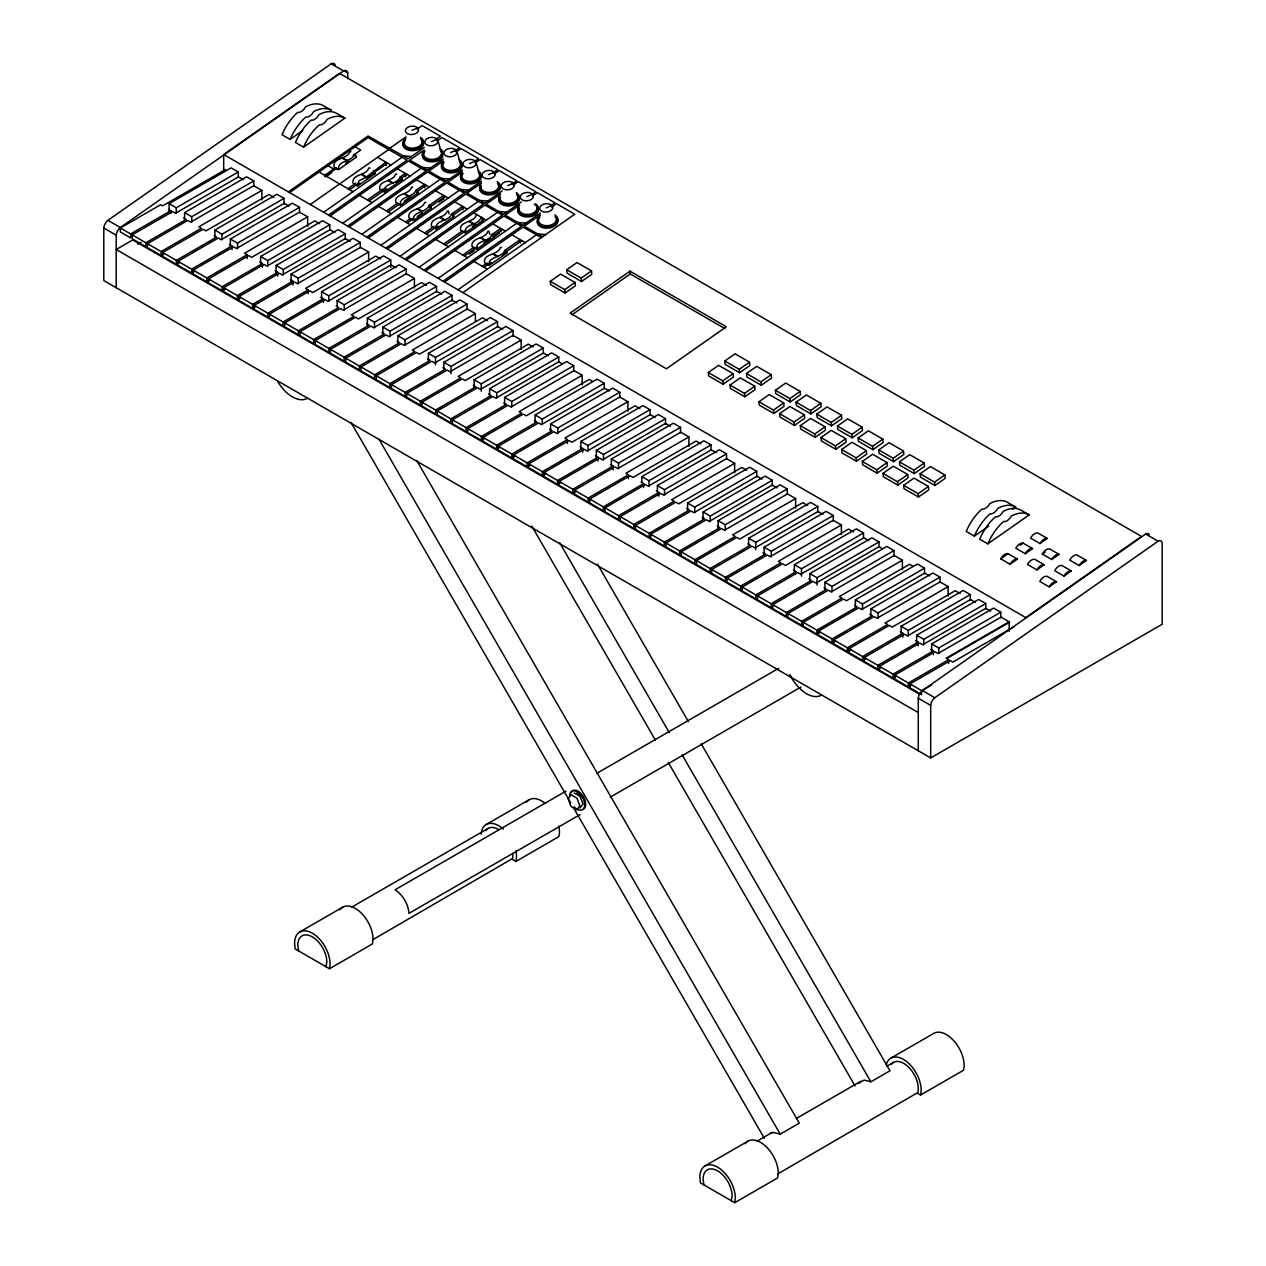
<?xml version="1.0" encoding="UTF-8"?>
<svg xmlns="http://www.w3.org/2000/svg" width="1266" height="1266" viewBox="0 0 1266 1266"><rect width="100%" height="100%" fill="white"/><g stroke="black" fill="none" stroke-linecap="round" stroke-linejoin="round"><path stroke-width="1.5" d="M338.639 169.597C336.867 160.212 351.853 162.364 354.211 154.563A1.614 0.934 -60 0 1 355.588 154.658L356.332 157.19L338.639 169.597L334.002 166.922C332.198 157.49 347.39 159.643 349.717 151.762A1.614 0.934 -60 0 1 350.904 151.857M369.957 168.172A1.614 0.934 -60 0 0 368.754 168.093C366.428 175.974 351.252 173.822 353.056 183.254L357.692 185.928L358.674 181.07L366.46 176.923L385.877 162.127L386.209 165.545M384.453 192.036C382.664 182.668 397.651 184.804 400.009 177.003A1.614 0.934 -60 0 1 401.385 177.098L402.129 179.645L384.453 192.036L379.816 189.362C378.012 179.93 393.188 182.098 395.514 174.202A1.614 0.934 -60 0 1 396.701 174.297M400.404 205.25C398.616 195.866 413.602 198.018 415.96 190.216A1.614 0.934 -60 0 1 417.337 190.311L418.081 192.843L400.404 205.25L395.767 202.576C393.963 193.144 409.14 195.296 411.466 187.415A1.614 0.934 -60 0 1 412.653 187.51M413.571 220.411C411.782 211.026 426.784 213.163 429.127 205.377A1.614 0.934 -60 0 1 430.519 205.472L431.263 208.004L413.571 220.411L408.934 217.736C407.13 208.304 422.306 210.457 424.632 202.576A1.614 0.934 -60 0 1 425.835 202.671M436.121 228.988C434.333 219.604 449.335 221.756 451.677 213.954A1.614 0.934 -60 0 1 453.07 214.049L453.814 216.581L436.121 228.988L431.484 226.313C429.68 216.882 444.872 219.034 447.199 211.153A1.614 0.934 -60 0 1 448.386 211.248L449.177 213.907M465.287 232.944C463.498 223.56 478.501 225.696 480.843 217.894A1.614 0.934 -60 0 1 482.235 218.005L482.979 220.537L465.287 232.944L460.65 230.254C458.846 220.838 474.022 222.99 476.348 215.109A1.614 0.934 -60 0 1 477.551 215.188M476.712 249.307C474.94 239.939 489.926 242.075 492.268 234.273A1.614 0.934 -60 0 1 493.661 234.368L494.405 236.916L476.712 249.307L472.076 246.633C470.272 237.217 485.464 239.369 487.79 231.488A1.614 0.934 -60 0 1 488.977 231.567L489.768 234.242M489.23 265.417C487.442 256.049 502.428 258.185 504.786 250.383A1.614 0.934 -60 0 1 506.163 250.478L506.906 253.026L489.23 265.417L484.593 262.742C482.789 253.311 497.965 255.479 500.292 247.582A1.614 0.934 -60 0 1 501.478 247.677M329.492 968.743L330.078 963.932A25.083 14.48 60 0 0 312.338 933.2A25.083 14.48 60 0 0 294.598 943.439L295.184 948.93L329.492 968.743L372.441 943.945L373.027 939.119A25.083 14.48 60 0 0 359.876 911.757A25.083 14.48 60 0 0 339.937 909.779M734.723 1202.7L735.309 1197.889A25.083 14.48 60 0 0 717.569 1167.173A25.083 14.48 60 0 0 699.829 1177.412L700.43 1182.903L734.723 1202.7L777.672 1177.902L778.258 1173.091A25.083 14.48 60 0 0 765.123 1145.714A25.083 14.48 60 0 0 745.168 1143.736M326.011 966.733L326.818 962.049A20.525 11.853 60 0 0 312.306 936.856A20.525 11.853 60 0 0 297.795 945.243L298.586 950.908M372.378 939.958L512.461 858.585A20.525 11.853 60 0 0 512.952 854.534M731.321 1200.738L732.128 1196.053A20.525 11.853 60 0 0 717.616 1170.86A20.525 11.853 60 0 0 703.089 1179.247L703.896 1184.913M777.688 1173.962L917.771 1092.59A20.525 11.853 60 0 0 909.305 1067.887A20.525 11.853 60 0 0 891.185 1064.516M580.018 808.088L582.961 803.91L580.018 796.33L574.131 792.927M858.886 1083.174L864.187 1080.104L870.897 1081.813L889.982 1070.783L701.269 743.902M918.277 750.754L918.277 698.246A7.2 4.162 -60 0 1 922.392 690.587L1145.667 534.046L1158.073 541.215A5.982 3.45 -60 0 1 1162.204 543.082L1162.204 624.249L930.684 757.923L103.796 280.53L103.796 228.007A7.2 4.162 -60 0 1 107.911 220.347L331.186 63.822A5.982 3.45 -60 0 1 335.316 65.69M223.686 154.531L339.462 73.365L1141.536 536.436L1025.777 617.602L223.686 154.531L223.686 171.701M116.203 287.683L116.203 235.175A7.2 4.162 -60 0 1 120.302 227.516L343.592 70.975A5.982 3.45 -60 0 1 347.723 72.858L347.723 78.65M290.136 139.387A37.584 21.696 -60 0 1 305.834 117.073A8.609 4.969 -60 0 0 313.731 111.55A37.584 21.696 -60 0 1 331.502 110.395L323.368 105.695A37.584 21.696 -60 0 0 305.597 106.85A8.609 4.969 -60 0 1 297.7 112.389A37.584 21.696 -60 0 0 282.001 134.702L290.136 139.387L302.859 130.461M303.571 147.157L344.938 118.149L336.803 113.449A37.584 21.696 -60 0 0 319.032 114.605A8.609 4.969 -60 0 1 311.135 120.143A37.584 21.696 -60 0 0 295.437 142.457L303.571 147.157A37.584 21.696 -60 0 1 319.269 124.843A8.609 4.969 -60 0 0 327.166 119.305A37.584 21.696 -60 0 1 344.938 118.149M288.363 191.862L368.042 136L408.253 158.741L424.268 147.505M289.629 192.59L368.058 137.614L407.003 160.102L328.574 215.078M353.23 155.338L360.731 150.068L355.002 146.761M331.819 172.619L325.679 176.923L325.568 175.8M345.634 163.361L348.846 161.099M389.944 148.154L406.022 136.886M417.274 128.99L422.1 125.603L440.426 136.19L435.583 139.592M310.265 204.506L388.678 149.53M347.944 188.713L355.841 183.174M349.622 189.694L357.534 184.156M373.343 173.078L387.57 163.092M356.632 185.327L359.861 183.064M366.285 178.553L372.726 174.043M357.692 185.928L375.385 173.521L374.641 170.989A1.614 0.934 -60 0 0 373.248 170.878M323.653 212.245L402.082 157.253M330.094 215.948L408.522 160.972L426.088 171.116L347.659 226.092M424.252 149.942L409.773 160.086L427.338 170.23L443.353 159.01M437.102 140.937L441.929 137.551L459.495 147.695L454.652 151.081M367.393 199.949L383.202 188.871M400.594 176.686L405.326 173.363L405.674 176.781M369.086 200.93L386.478 188.745M397.54 180.975L407.019 174.328M383.392 191.435L386.621 189.188M396.258 182.415L399.47 180.168M342.738 223.259L421.167 168.283M349.179 226.962L427.591 171.986L445.157 182.13L366.744 237.106M443.322 160.972L428.858 171.116L446.423 181.244L462.438 170.024M456.187 151.952L461.014 148.565L478.58 158.709L475.351 160.972M386.478 210.963L397.54 203.209M416.514 189.916L424.411 184.377L424.743 187.795M388.171 211.944L399.233 204.19M416.625 191.989L426.104 185.342M404.171 201.262L410.611 196.752M361.823 234.273L440.236 179.297M368.248 237.992L446.676 183L464.242 193.144L385.814 248.12M462.406 171.986L447.942 182.13L465.508 192.274L481.507 181.038M475.272 162.966L480.099 159.579L497.665 169.723L492.822 173.11M405.547 221.977L410.295 218.654M429.269 205.361L443.496 195.391L443.828 198.809L439.08 202.133M407.241 222.958L413.571 218.527M429.38 207.45L445.189 196.357M417.337 216.423L422.164 213.036M380.892 245.287L459.321 190.311M387.333 249.006L465.761 194.03L483.327 204.158L404.898 259.15M481.491 183L467.012 193.144L484.577 203.288L502.206 190.929M494.341 173.98L499.168 170.594L516.734 180.737L511.891 184.14M424.632 232.991L434.111 226.345M451.503 214.16L462.565 206.405L462.913 209.824M426.325 233.973L435.805 227.326M453.196 215.141L464.258 207.387M435.077 228.386L438.289 226.123M399.977 256.302L478.406 201.326M406.418 260.021L484.831 205.045L502.396 215.173L423.983 270.164M500.561 194.014L486.097 204.158L503.662 214.302L521.291 201.943M513.426 184.994L518.253 181.608L535.819 191.752L532.59 194.014L532.812 195.502M443.717 244.021L462.676 230.713M445.41 244.987L465.951 230.586M472.281 226.693L475.494 224.446M419.062 267.316L497.475 212.34M425.487 271.035L503.915 216.059L521.481 226.203L443.053 281.179M519.646 205.029L505.181 215.173L522.747 225.316L540.36 212.957M532.511 196.008L537.338 192.622L554.904 202.766L550.061 206.168M462.786 255.036L473.864 247.266M491.24 235.08L500.735 228.434L501.067 231.852M464.48 256.001L477.124 247.139M492.933 236.062L502.428 229.415M483.707 243.072L490.148 238.562M469.449 254.023L474.196 250.684M494.737 236.283L499.484 232.96M438.131 278.33L516.56 223.354M444.572 282.049L523 227.073L541.326 237.644M540.329 214.919L524.251 226.187L542.576 236.774M551.58 207.023L556.407 203.636L574.732 214.223L462.897 292.62M482.251 266.271L486.999 262.932M505.957 249.639L520.184 239.67L520.532 243.088M483.944 267.237L488.692 263.914M506.068 251.728L521.877 240.651M488.17 264.816L491.398 262.568M502.649 254.672L505.862 252.409L506.906 253.026M457.975 289.787L536.404 234.811M550.299 281.289L560.569 274.089L575.049 282.445L575.381 285.815L565.095 293.016L550.631 284.66L550.299 281.289L564.763 289.645L565.095 293.016M566.741 269.769L577.011 262.553L591.491 270.908L591.823 274.279L581.537 281.479L567.073 273.139L566.741 269.769L581.205 278.124L581.537 281.479M564.763 289.645L575.049 282.445M581.205 278.124L591.491 270.908M630.009 271.146L570.08 313.145L666.438 368.786L726.368 326.77L630.009 271.146L630.278 273.947L724.943 328.606M571.979 314.823L630.278 273.947M708.327 372.536L718.597 365.32L733.077 373.676L733.41 377.046L723.123 384.247L708.659 375.891L708.327 372.536L722.791 380.876L723.123 384.247M724.769 361L735.04 353.8L749.519 362.155L749.852 365.526L739.566 372.726L725.101 364.371L724.769 361L739.233 369.356L739.566 372.726M722.791 380.876L733.077 373.676M739.233 369.356L749.519 362.155M730.039 385.054L740.309 377.854L754.773 386.209L755.106 389.58L744.835 396.78L730.355 388.425L730.039 385.054L744.503 393.409L744.835 396.78M746.481 373.533L756.751 366.333L771.216 374.689L771.548 378.059L761.277 385.26L746.813 376.904L746.481 373.533L760.945 381.889L761.277 385.26M744.503 393.409L754.773 386.209M760.945 381.889L771.216 374.689M758.967 401.765L769.253 394.565L783.717 402.92L784.05 406.291L773.779 413.491L759.299 405.136L758.967 401.765L773.447 410.121L773.779 413.491M775.409 390.245L785.695 383.044L800.159 391.384L800.492 394.755L790.221 401.971L775.741 393.615L775.409 390.245L789.889 398.6L790.221 401.971M773.447 410.121L783.717 402.92M789.889 398.6L800.159 391.384M779.65 413.697L789.921 406.497L804.401 414.852L804.717 418.223L794.447 425.423L779.983 417.068L779.65 413.697L794.114 422.053L794.447 425.423M796.092 402.177L806.363 394.976L820.843 403.332L821.159 406.702L810.889 413.903L796.425 405.547L796.092 402.177L810.557 410.532L810.889 413.903M794.114 422.053L804.401 414.852M810.557 410.532L820.843 403.332M800.318 425.645L810.588 418.429L825.068 426.784L825.4 430.155L815.114 437.371L800.65 429.016L800.318 425.645L814.782 434.001L815.114 437.371M816.76 414.109L827.03 406.908L841.51 415.264L841.843 418.635L831.556 425.835L817.092 417.479L816.76 414.109L831.224 422.464L831.556 425.835M814.782 434.001L825.068 426.784M831.224 422.464L841.51 415.264M820.985 437.577L831.271 430.377L845.735 438.716L846.068 442.087L835.797 449.303L821.317 440.948L820.985 437.577L835.465 445.933L835.797 449.303M837.427 426.041L847.714 418.84L862.178 427.196L862.51 430.567L852.24 437.767L837.76 429.411L837.427 426.041L851.907 434.396L852.24 437.767M835.465 445.933L845.735 438.716M851.907 434.396L862.178 427.196M841.668 449.509L851.939 442.309L866.403 450.664L866.735 454.035L856.465 461.235L841.985 452.88L841.668 449.509L856.133 457.865L856.465 461.235M858.111 437.989L868.381 430.772L882.845 439.128L883.177 442.499L872.907 449.699L858.443 441.343L858.111 437.989L872.575 446.328L872.907 449.699M856.133 457.865L866.403 450.664M872.575 446.328L882.845 439.128M862.336 461.441L872.606 454.241L887.086 462.596L887.419 465.967L877.132 473.168L862.668 464.812L862.336 461.441L876.8 469.797L877.132 473.168M878.778 449.921L889.048 442.704L903.528 451.06L903.861 454.431L893.574 461.647L879.11 453.291L878.778 449.921L893.242 458.276L893.574 461.647M876.8 469.797L887.086 462.596M893.242 458.276L903.528 451.06M883.003 473.373L893.29 466.173L907.754 474.528L908.086 477.899L897.8 485.1L883.336 476.744L883.003 473.373L897.483 481.729L897.8 485.1M899.446 461.853L909.732 454.652L924.196 463.008L924.528 466.363L914.258 473.579L899.778 465.223L899.446 461.853L913.925 470.208L914.258 473.579M897.483 481.729L907.754 474.528M913.925 470.208L924.196 463.008M903.671 485.321L913.957 478.105L928.421 486.46L928.753 489.831L918.483 497.032L904.003 488.676L903.671 485.321L918.151 493.661L918.483 497.032M920.129 473.785L930.399 466.584L944.863 474.94L945.196 478.311L934.925 485.511L920.445 477.155L920.129 473.785L934.593 482.14L934.925 485.511M918.151 493.661L928.421 486.46M934.593 482.14L944.863 474.94M1012.563 509.359L1015.743 507.128L1007.609 502.428A37.584 21.696 -60 0 0 989.838 503.583A8.609 4.969 -60 0 1 981.957 509.106A37.584 21.696 -60 0 0 966.243 531.419L974.377 536.119L988.699 526.086M987.812 543.874L1029.179 514.882L1021.045 510.182A37.584 21.696 -60 0 0 1003.273 511.337A8.609 4.969 -60 0 1 995.393 516.876A37.584 21.696 -60 0 0 979.678 539.189L987.812 543.874A37.584 21.696 -60 0 1 1003.527 521.56A8.609 4.969 -60 0 0 1011.407 516.037A37.584 21.696 -60 0 1 1029.179 514.882M1000.71 558.812L1008.005 553.685L1017.437 559.129A7.802 4.51 -60 0 0 1010.126 564.256L1000.71 558.812A7.802 4.51 -60 0 1 1008.005 553.685M1020.206 545.171L1023.118 543.13L1032.55 548.574L1025.254 553.685L1015.823 548.241A7.802 4.51 -60 0 1 1023.118 543.13M1010.126 564.256L1017.437 559.129M1040.035 543.541L1047.33 538.414L1037.898 532.97A7.802 4.51 -60 0 0 1030.603 538.097L1040.035 543.541A7.802 4.51 -60 0 1 1047.33 538.414M1042.329 554.049A7.802 4.51 -60 0 1 1049.625 548.922L1059.056 554.366A7.802 4.51 -60 0 0 1051.761 559.493L1042.329 554.049L1045.257 551.992M1036.933 569.89L1044.228 564.763L1034.797 559.319A7.802 4.51 -60 0 0 1027.501 564.446L1036.933 569.89A7.802 4.51 -60 0 1 1044.228 564.763M1051.761 559.493L1059.056 554.366M1064.073 576.109L1071.384 570.982L1061.952 565.538A7.802 4.51 -60 0 0 1054.657 570.665L1064.073 576.109A7.802 4.51 -60 0 1 1071.384 570.982M1079.154 565.554L1086.45 560.442L1077.018 554.999A7.802 4.51 -60 0 0 1069.723 560.11L1079.154 565.554A7.802 4.51 -60 0 1 1086.45 560.442M1049.197 586.854L1056.493 581.743L1047.061 576.299A7.802 4.51 -60 0 0 1039.766 581.41L1049.197 586.854A7.802 4.51 -60 0 1 1056.493 581.743M930.684 757.923L930.684 705.399A7.2 4.162 -60 0 1 934.783 697.756L1158.073 541.215M170.926 213.305L170.926 210.678L130.62 233.941L130.62 237.913L120.333 231.979L120.333 228.007L160.64 204.728L162.602 205.867L225.649 169.454M169.122 211.011L169.122 203.652L231.124 167.856L238.261 171.97L238.261 177.477M169.122 203.652L176.243 207.782L238.261 171.97M183.586 217.974L186.181 219.477L145.859 242.756L145.859 246.712L132.234 238.847L132.234 234.875L172.54 211.612L175.468 213.289L238.514 176.892L243.389 179.709M184.614 219.952L184.614 212.609L246.633 176.813L253.77 180.927L253.77 186.434M137.788 244.18L141.159 242.249M184.614 212.609L191.752 216.723L253.77 180.927M164.422 253.611L161.114 255.51L147.489 247.645L147.489 243.689L187.795 220.411L190.723 222.104L253.77 185.691L261.888 190.391L261.888 199.933M261.888 190.391L198.841 226.788L201.421 228.276L161.114 251.554L147.489 243.689M179.677 262.41L176.37 264.325L162.728 256.444L162.728 252.488L203.051 229.209L205.962 230.903L269.025 194.505L273.883 197.322M214.872 237.422L214.872 230.08L276.874 194.268L284.011 198.382L284.011 203.889M162.728 252.488L176.37 260.353L216.676 237.09L214.081 235.587M214.872 230.08L221.993 234.194L284.011 198.382M194.917 271.209L191.609 273.124L177.984 265.259L177.984 261.287L218.29 238.024L221.218 239.701L284.264 203.304L289.139 206.121M230.365 246.364L230.365 239.021L292.383 203.225L299.52 207.339L299.52 212.846M177.984 261.287L191.609 269.167L231.931 245.889L231.931 249.703M230.365 239.021L237.502 243.135L299.52 207.339M210.172 280.023L206.864 281.922L193.239 274.057L193.239 270.101L233.545 246.823L236.473 248.516L299.52 212.118L307.638 216.803L307.638 226.345M307.638 216.803L244.591 253.2L247.171 254.688L247.171 258.517M193.239 270.101L206.864 277.966L247.171 254.688M225.427 288.822L222.12 290.737L208.479 282.872L208.479 278.9L248.801 255.637L251.712 257.315L314.775 220.917L319.633 223.734M260.622 263.834L260.622 256.492L322.624 220.68L329.761 224.794L329.761 230.301M208.479 278.9L222.12 286.765L262.426 263.502L262.426 267.316M260.622 256.492L267.743 260.606L329.761 224.794M240.667 297.637L237.359 299.536L223.734 291.671L223.734 287.714L264.04 264.436L266.968 266.129L330.015 229.716L334.889 232.533M276.115 272.776L276.115 265.433L338.133 229.637L345.27 233.751L345.27 239.258M223.734 287.714L237.359 295.579L277.681 272.301L277.681 276.115M276.115 265.433L283.252 269.563L345.27 233.751M255.922 306.435L252.614 308.35L238.989 300.469L238.989 296.513L279.295 273.234L282.223 274.928L345.27 238.53L350.144 241.331M291.117 281.448L291.117 274.089L353.135 238.293L360.272 242.407L360.272 247.914M238.989 296.513L252.614 304.378L292.921 281.115L292.921 284.929M291.117 274.089L298.254 278.219L360.272 242.407M308.176 293.728L308.176 289.914L267.87 313.193L267.87 317.149L254.229 309.284L254.229 305.312L294.551 282.049L297.463 283.726L360.525 247.329L368.643 252.013L368.643 261.571M368.643 252.013L305.581 288.411L308.176 289.914M323.431 302.542L323.431 298.713L283.109 321.991L283.109 325.948L269.484 318.082L269.484 314.126L309.79 290.848L312.718 292.541L375.765 256.128L380.639 258.944M321.611 299.045L321.611 291.702L383.63 255.906L390.767 260.021L390.767 267.363M321.611 291.702L328.749 295.817L390.767 260.021M336.091 306.024L338.671 307.527L298.365 330.79L298.365 334.762L284.739 326.881L284.739 322.925L325.046 299.646L327.973 301.34L391.02 264.942L395.894 267.759M337.12 306.166L337.12 300.659L399.138 264.847L406.275 268.978L406.275 274.485M337.12 300.659L344.257 304.774L406.275 268.978M414.393 278.425L351.331 314.838L353.926 316.326L313.62 339.604L313.62 343.561L299.979 335.696L299.979 331.724L340.301 308.461L343.213 310.138L406.275 273.741L414.393 278.425L414.393 287.983M366.586 323.637L369.181 325.125L328.859 348.403L328.859 352.359L315.234 344.494L315.234 340.538L355.54 317.26L358.468 318.953L421.515 282.555L426.389 285.356M367.362 325.457L367.362 318.114L429.38 282.318L436.517 286.433L436.517 291.94M367.362 318.114L374.499 322.244L436.517 286.433M381.841 332.436L384.421 333.939L344.115 357.202L344.115 361.174L330.489 353.309L330.489 349.337L370.796 326.074L373.723 327.752L436.77 291.354L441.644 294.171M382.87 334.414L382.87 327.071L444.888 291.259L452.025 295.389L452.025 300.897M382.87 327.071L390.007 331.186L452.025 295.389M397.081 341.25L399.676 342.738L359.37 366.016L359.37 369.973L345.745 362.108L345.745 358.151L386.051 334.873L388.978 336.566L452.025 300.153L456.884 302.97M397.872 343.07L397.872 335.727L459.89 299.915L467.012 304.046L467.012 309.553M397.872 335.727L404.993 339.842L467.012 304.046M475.383 313.651L412.336 350.049L414.931 351.552L374.609 374.815L374.609 378.787L360.984 370.906L360.984 366.95L401.29 343.672L404.218 345.365L467.265 308.967L475.383 313.651L475.383 321.279M427.591 358.848L430.171 360.351L389.865 383.63L389.865 387.586L376.239 379.721L376.239 375.749L416.546 352.486L419.473 354.163L482.52 317.766L487.394 320.583M428.367 360.683L428.367 353.341L490.385 317.529L497.522 321.659L497.522 327.166M428.367 353.341L435.504 357.455L497.522 321.659M442.831 367.662L445.426 369.15L405.12 392.428L405.12 396.385L391.495 388.52L391.495 384.563L431.801 361.285L434.729 362.978L497.775 326.565L502.634 329.382M443.875 369.64L443.875 362.282L505.894 326.486L513.015 330.6L513.015 336.107M443.875 362.282L451.012 366.412L513.015 330.6M521.133 340.063L458.086 376.461L460.682 377.964L420.359 401.227L420.359 405.199L406.734 397.318L406.734 393.362L447.04 370.083L449.968 371.777L513.015 335.379L521.133 340.063L521.133 349.606M473.342 385.275L475.921 386.763L435.615 410.042L435.615 413.998L421.989 406.133L421.989 402.161L462.296 378.898L465.223 380.575L528.27 344.178L533.144 346.995M474.117 387.095L474.117 379.753L536.135 343.941L543.272 348.071L543.272 353.578M474.117 379.753L481.254 383.867L543.272 348.071M488.581 394.074L491.176 395.562L450.87 418.84L450.87 422.797L437.245 414.931L437.245 410.975L477.551 387.697L480.479 389.39L543.525 352.992L548.384 355.793M489.625 396.052L489.625 388.709L551.644 352.897L558.765 357.012L558.765 362.519M489.625 388.709L496.763 392.824L558.765 357.012M503.836 402.873L506.432 404.376L466.11 427.639L466.11 431.611L452.484 423.746L452.484 419.774L492.79 396.511L495.718 398.189L558.765 361.791L562.025 363.659M504.612 404.709L504.612 397.366L566.63 361.554L573.767 365.668L573.767 371.175M504.612 397.366L511.749 401.48L573.767 365.668M484.672 438.495L481.365 440.41L467.74 432.545L467.74 428.588L508.046 405.31L510.973 407.003L574.02 370.59L582.138 375.274L582.138 384.832M582.138 375.274L519.092 411.687L521.671 413.175L481.365 436.454L467.74 428.588M499.928 447.309L496.62 449.224L482.995 441.343L482.995 437.387L523.301 414.109L526.229 415.802L589.276 379.404L592.52 381.272M535.122 422.322L535.122 414.963L597.141 379.167L604.262 383.281L604.262 388.789M482.995 437.387L496.62 445.252L536.926 421.974L534.331 420.486M535.122 414.963L542.259 419.093L604.262 383.281M515.167 456.108L511.86 458.023L498.234 450.158L498.234 446.186L538.556 422.923L541.468 424.601L604.515 388.203L609.389 391.02M550.615 431.263L550.615 423.92L612.633 388.108L619.77 392.238L619.77 397.746M498.234 446.186L511.86 454.067L552.182 430.788L549.586 429.285M550.615 423.92L557.752 428.035L619.77 392.238M530.422 464.923L527.115 466.822L513.49 458.957L513.49 455L553.796 431.722L556.724 433.415L619.77 397.002L627.889 401.702L627.889 411.244M627.889 401.702L564.842 438.099L567.421 439.587L567.421 443.416M513.49 455L527.115 462.865L567.421 439.587M545.678 473.721L542.37 475.636L528.745 467.755L528.745 463.799L569.051 440.521L571.979 442.214L635.026 405.816L639.9 408.617M580.872 448.734L580.872 441.391L642.891 405.579L650.012 409.693L650.012 415.201M528.745 463.799L542.37 471.664L582.677 448.401L582.677 452.215M580.872 441.391L588.01 445.505L650.012 409.693M560.917 482.52L557.61 484.435L543.984 476.57L543.984 472.598L584.306 449.335L587.218 451.012L650.265 414.615L655.139 417.432M596.365 457.675L596.365 450.332L658.383 414.536L665.52 418.65L665.52 424.157M543.984 472.598L557.61 480.479L597.932 457.2L597.932 461.014M596.365 450.332L603.502 454.447L665.52 418.65M576.172 491.335L572.865 493.234L559.24 485.369L559.24 481.412L599.546 458.134L602.474 459.827L665.52 423.43L670.394 426.231M611.367 466.331L611.367 458.988L673.385 423.192L680.522 427.307L680.522 432.814M559.24 481.412L572.865 489.277L613.171 465.999L613.171 469.828M611.367 458.988L618.504 463.119L680.522 427.307M628.427 478.627L628.427 474.813L588.12 498.076L588.12 502.048L574.495 494.183L574.495 490.211L614.801 466.948L617.729 468.626L680.776 432.228L688.894 436.912L688.894 446.455M688.894 436.912L625.847 473.31L628.427 474.813M643.682 487.426L643.682 483.612L603.36 506.891L603.36 510.847L589.734 502.982L589.734 499.026L630.057 475.747L632.968 477.44L696.015 441.027L700.889 443.844M641.862 482.109L641.862 476.602L703.88 440.79L711.017 444.92L711.017 450.427M641.862 476.602L648.999 480.716L711.017 444.92M658.921 496.24L658.921 492.411L618.615 515.689L618.615 519.646L604.99 511.78L604.99 507.824L645.296 484.546L648.224 486.239L711.27 449.841L716.145 452.642M657.37 491.066L657.37 485.558L719.389 449.746L726.526 453.861L726.526 459.368M657.37 485.558L664.508 489.673L726.526 453.861M734.644 463.324L671.597 499.722L674.177 501.225L633.87 524.488L633.87 528.46L620.245 520.595L620.245 516.623L660.551 493.36L663.479 495.038L726.526 458.64L734.644 463.324L734.644 472.867M686.837 508.536L689.432 510.024L649.126 533.303L649.126 537.259L635.485 529.394L635.485 525.437L675.807 502.159L678.718 503.852L741.781 467.439L746.639 470.256M687.612 510.356L687.612 503.013L749.63 467.217L756.767 471.332L756.767 476.839M687.612 503.013L694.749 507.128L756.767 471.332M702.092 517.335L704.671 518.838L664.365 542.101L664.365 546.073L650.74 538.192L650.74 534.236L691.046 510.958L693.974 512.651L757.021 476.253L761.895 479.054M703.121 519.313L703.121 511.97L765.139 476.158L772.276 480.273L772.276 485.796M703.121 511.97L710.258 516.085L772.276 480.273M717.347 526.15L719.927 527.637L679.62 550.916L679.62 554.872L665.995 547.007L665.995 543.035L706.301 519.772L709.229 521.45L772.276 485.052L777.15 487.869M718.123 527.969L718.123 520.627L780.141 484.815L787.262 488.945L787.262 494.452M718.123 520.627L725.26 524.741L787.262 488.945M795.634 498.551L732.587 534.948L735.182 536.436L694.876 559.714L694.876 563.671L681.235 555.806L681.235 551.849L721.557 528.571L724.469 530.264L787.531 493.867L795.634 498.551L795.634 508.093M747.842 543.747L750.422 545.25L710.115 568.513L710.115 572.485L696.49 564.62L696.49 560.648L736.796 537.37L739.724 539.063L802.771 502.665L807.645 505.482M748.617 545.583L748.617 538.24L810.636 502.428L817.773 506.542L817.773 512.05M748.617 538.24L755.755 542.354L817.773 506.542M763.097 552.562L765.677 554.049L725.371 577.328L725.371 581.284L711.745 573.419L711.745 569.463L752.051 546.184L754.979 547.877L818.026 511.464L822.9 514.281M764.126 554.524L764.126 547.181L826.144 511.385L833.281 515.499L833.281 521.006M764.126 547.181L771.263 551.296L833.281 515.499M841.384 524.963L778.337 561.36L780.932 562.848L740.626 586.126L740.626 590.083L726.985 582.218L726.985 578.261L767.307 554.983L770.219 556.676L833.281 520.279L841.384 524.963L841.384 534.505M793.592 570.159L796.187 571.662L755.865 594.925L755.865 598.897L742.24 591.032L742.24 587.06L782.546 563.797L785.474 565.475L848.521 529.077L853.395 531.894M794.368 571.995L794.368 564.652L856.386 528.84L863.523 532.954L863.523 538.477M794.368 564.652L801.505 568.766L863.523 532.954M808.847 578.973L811.427 580.461L771.121 603.74L771.121 607.696L757.495 599.831L757.495 595.875L797.802 572.596L800.729 574.289L863.776 537.876L868.65 540.693M809.876 580.936L809.876 573.593L871.894 537.797L879.031 541.911L879.031 547.418M809.876 573.593L817.013 577.723L879.031 541.911M824.087 587.772L826.682 589.276L786.376 612.538L786.376 616.51L772.735 608.63L772.735 604.673L813.057 581.395L815.969 583.088L879.031 546.69L882.275 548.558M824.878 589.608L824.878 582.249L886.88 546.453L894.018 550.568L894.018 556.075M824.878 582.249L831.999 586.38L894.018 550.568M902.389 560.173L839.342 596.571L841.937 598.074L801.615 621.353L801.615 625.309L787.99 617.444L787.99 613.472L828.296 590.209L831.224 591.887L894.271 555.489L902.389 560.173L902.389 569.732M820.178 632.209L816.871 634.108L803.245 626.243L803.245 622.286L843.552 599.008L846.479 600.701L909.526 564.288L912.77 566.171M855.373 607.205L855.373 599.862L917.391 564.066L924.528 568.181L924.528 573.688M803.245 622.286L816.871 630.151L857.177 606.873L854.597 605.385M855.373 599.862L862.51 603.977L924.528 568.181M835.433 641.007L832.126 642.922L818.485 635.041L818.485 631.085L858.807 607.807L861.719 609.5L924.781 573.102L929.64 575.919M299.789 931.966L342.754 907.168M486.223 824.514L529.172 799.716M351.806 907.105L488.17 828.375M870.881 616.162L870.881 608.819L932.884 573.007L940.021 577.138L940.021 582.645M565.949 791.139L395.103 889.776C402.92 894.999 408.222 904.003 408.95 913.387L580.034 814.608M596.745 773.368L778.669 668.321M818.485 631.085L832.126 638.95L872.432 615.687L869.837 614.184M870.881 608.819L878.003 612.934L940.021 577.138M850.673 649.806L847.365 651.721L833.74 643.856L833.74 639.884L874.046 616.621L876.974 618.299L940.021 581.901L948.139 586.585L948.139 596.144M948.139 586.585L885.092 622.999L887.688 624.486L847.365 647.765L833.74 639.884M865.928 658.621L862.621 660.52L848.995 652.655L848.995 648.698L889.302 625.42L892.229 627.113L955.276 590.716L960.15 593.517M901.123 633.617L901.123 626.274L963.141 590.478L970.278 594.593L970.278 600.1M610.291 797.137L801.014 687.011M848.995 648.698L862.621 656.563L902.927 633.285L902.927 637.115M901.123 626.274L908.26 630.405L970.278 594.593M881.183 667.419L877.876 669.334L864.235 661.469L864.235 657.497L904.557 634.234L907.469 635.912L970.531 599.514L975.39 602.331M916.631 642.574L916.631 635.231L978.65 599.419L985.771 603.55L985.771 609.057M864.235 657.497L877.876 665.362L918.182 642.099L918.182 645.913M916.631 635.231L923.753 639.346L985.771 603.55M896.423 676.234L893.116 678.133L879.49 670.268L879.49 666.312L919.796 643.033L922.724 644.726L985.771 608.313L990.645 611.13M931.618 651.23L931.618 643.888L993.636 608.091L1000.773 612.206L1000.773 617.713M879.49 666.312L893.116 674.177L933.438 650.898L933.438 654.728M931.618 643.888L938.755 648.002L1000.773 612.206M911.678 685.033L908.371 686.947L894.745 679.067L894.745 675.11L935.052 651.832L937.979 653.525L1001.026 617.128L1009.144 621.812L1009.144 631.354M1009.144 621.812L946.098 658.209L948.677 659.713L948.677 663.526M947.712 657.956L1009.73 622.144M894.745 675.11L908.371 682.975L948.677 659.713M921.711 694.638L909.985 687.881L909.985 683.909L950.307 660.646L952.823 662.086L1014.161 626.67M909.985 683.909L921.711 690.682L931.792 684.859M890.884 1058.139L933.833 1033.341A25.083 14.48 60 0 1 955.244 1042.456A25.083 14.48 60 0 1 963.505 1070.261L920.556 1095.058L917.454 1093.27M705.035 1165.923L747.984 1141.125M757.115 1141.109L772.466 1132.263M796.33 1118.479L861.102 1081.085M886.659 1066.32L893.48 1062.38M770.503 1133.387L773.51 1132.453L780.22 1134.162L799.305 1123.148L416.91 460.824M450.506 152.569L456.203 150.132L456.599 151.524M526.814 196.641L532.527 194.189L531.467 193.382A6.615 4.209 -5.6 0 0 520.611 195.565A6.615 4.209 -5.6 0 0 527.416 200.803A6.615 4.209 -5.6 0 0 532.527 194.189M551.976 205.424A6.615 4.209 -5.6 0 1 546.88 212.039A6.615 4.209 -5.6 0 1 540.076 206.801A6.615 4.209 -5.6 0 1 550.932 204.617L552.372 206.817L551.976 205.424L546.279 207.877M403.332 155.892L411.355 156.557M422.417 167.397L430.44 168.061M441.502 178.411L449.525 179.076M460.587 189.425L468.594 190.09M479.656 200.439L487.679 201.104M498.741 211.454L506.764 212.118M517.826 222.468L525.833 223.148M537.654 233.925L545.678 234.59M344.621 71.07L347.723 72.858M331.186 63.822L343.592 70.975M377.553 157.316L390.957 165.055M397.397 168.774L410.042 176.069M416.482 179.788L429.127 187.083M435.551 190.802L448.196 198.097M454.636 201.816L467.281 209.127M473.721 212.83L486.366 220.142M492.79 223.845L505.435 231.156M511.875 234.859L525.279 242.597M481.919 219.936L482.979 220.537M401.085 179.028L402.129 179.645M469.417 221.265L474.054 223.94M469.037 221.518L473.674 224.193M355.287 156.588L356.332 157.19M417.036 192.242L418.081 192.843M493.36 236.299L494.405 236.916M452.769 215.98L453.814 216.581M388.583 180.358L393.22 183.048M388.203 180.627L392.84 183.301M374.325 172.92L375.385 173.521M430.203 207.402L431.263 208.004M342.769 157.918L347.406 160.592M404.534 193.571L409.171 196.246M480.843 237.644L485.479 240.318M342.406 158.187L347.042 160.861M404.155 193.84L408.791 196.515M480.479 237.897L485.115 240.572M440.251 217.309L444.888 219.983M439.872 217.578L444.508 220.252M361.823 174.249L366.46 176.923M361.443 174.502L366.08 177.193M417.701 208.732L422.338 211.406M417.321 208.985L421.958 211.675M493.36 253.738L497.981 256.428M492.98 254.007L497.617 256.681M327.989 165.704L333.718 169.011L333.828 170.135M319 172.002L353.024 191.657M359.465 195.375L372.109 202.671M378.534 206.39L391.178 213.685M397.619 217.404L410.263 224.699M416.704 228.418L429.348 235.713M435.773 239.432L448.417 246.728M454.858 250.446L467.502 257.742M473.943 261.461L487.331 269.199M168.726 209.396L170.926 210.678M229.336 244.401L231.931 245.889M259.831 261.999L262.426 263.502M275.086 270.813L277.681 272.301M290.341 279.612L292.921 281.115M320.836 297.225L323.431 298.713M580.081 446.898L582.677 448.401M595.337 455.713L597.932 457.2M610.592 464.511L613.171 465.999M641.087 482.124L643.682 483.612M656.342 490.923L658.921 492.411M900.348 631.797L902.927 633.285M915.587 640.596L918.182 642.099M930.842 649.411L933.438 650.898M256.745 301.988L258.375 302.938M107.911 220.347L120.302 227.516M922.392 690.587L934.783 697.756M120.333 228.007L130.62 233.941M132.234 234.875L145.859 242.756M254.229 305.312L267.87 313.193M269.484 314.126L283.109 321.991M284.739 322.925L298.365 330.79M299.979 331.724L313.62 339.604M315.234 340.538L328.859 348.403M330.489 349.337L344.115 357.202M345.745 358.151L359.37 366.016M360.984 366.95L374.609 374.815M376.239 375.749L389.865 383.63M391.495 384.563L405.12 392.428M406.734 393.362L420.359 401.227M421.989 402.161L435.615 410.042M437.245 410.975L450.87 418.84M452.484 419.774L466.11 427.639M574.495 490.211L588.12 498.076M589.734 499.026L603.36 506.891M604.99 507.824L618.615 515.689M620.245 516.623L633.87 524.488M635.485 525.437L649.126 533.303M650.74 534.236L664.365 542.101M665.995 543.035L679.62 550.916M681.235 551.849L694.876 559.714M696.49 560.648L710.115 568.513M711.745 569.463L725.371 577.328M726.985 578.261L740.626 586.126M742.24 587.06L755.865 594.925M757.495 595.875L771.121 603.74M772.735 604.673L786.376 612.538M787.99 613.472L801.615 621.353M919.417 694.132L132.74 239.939L116.203 249.497L918.277 712.568M103.796 228.007L116.203 235.175M918.277 698.246L930.684 705.399M576.647 793.181L579.591 794.89M512.144 859.266L515.895 861.434L558.844 836.636A25.083 14.48 60 0 0 558.844 826.033M515.895 861.576L515.848 861.545A25.083 14.48 60 0 0 515.895 850.831M494.642 173.474L493.313 171.353A6.615 4.209 -5.6 0 0 482.457 173.537A6.615 4.209 -5.6 0 0 489.262 178.775A6.615 4.209 -5.6 0 0 494.357 172.16L488.66 174.613M475.573 162.459L474.228 160.323A6.615 4.209 -5.6 0 0 463.372 162.523A6.615 4.209 -5.6 0 0 470.177 167.761A6.615 4.209 -5.6 0 0 475.288 161.146L469.575 163.599M417.954 129.195L416.609 127.059A6.615 4.209 -5.6 0 0 405.753 129.259A6.615 4.209 -5.6 0 0 412.558 134.497A6.615 4.209 -5.6 0 0 417.669 127.882L411.956 130.319M507.745 185.627L513.442 183.174L513.838 184.567L513.331 183.095M431.421 141.555L437.118 139.102L437.514 140.51L437.023 139.023M597.505 564.209L688.419 721.652M559.651 542.703L669.318 732.682M682.168 754.932L870.897 1081.813M531.831 526.118L655.392 740.151M668.242 762.401L855.088 1086.006M379.04 439.318L780.22 1134.162M351.188 422.67L570.649 802.771M573.609 807.914L764.395 1138.371M475.953 162.111L479.339 173.774M456.868 151.097L460.254 162.744M437.783 140.083L441.169 151.73M938.755 648.002L938.755 653.509M923.753 639.346L923.753 644.853M921.711 690.682L921.711 693.325M908.371 682.975L908.371 686.947M908.26 630.405L908.26 635.912M893.116 674.177L893.116 678.133M878.003 612.934L878.003 618.441M877.876 665.362L877.876 669.334M862.51 603.977L862.51 609.5M862.621 656.563L862.621 660.52M847.365 647.765L847.365 651.721M832.126 638.95L832.126 642.922M831.999 586.38L831.999 591.887M817.013 577.723L817.013 585.066M816.871 630.151L816.871 634.108M801.505 568.766L801.505 576.109M771.263 551.296L771.263 556.818M755.755 542.354L755.755 549.697M725.26 524.741L725.26 530.248M710.258 516.085L710.258 521.592M694.749 507.128L694.749 512.635M664.508 489.673L664.508 495.18M648.999 480.716L648.999 486.223M618.504 463.119L618.504 468.626M603.502 454.447L603.502 459.954M588.01 445.505L588.01 451.012M572.865 489.277L572.865 493.234M557.752 428.035L557.752 433.542M557.61 480.479L557.61 484.435M542.259 419.093L542.259 424.601M542.37 471.664L542.37 475.636M527.115 462.865L527.115 466.822M511.86 454.067L511.86 458.023M511.749 401.48L511.749 406.987M496.763 392.824L496.763 398.331M496.62 445.252L496.62 449.224M481.254 383.867L481.254 391.21M481.365 436.454L481.365 440.41M451.012 366.412L451.012 373.755M435.504 357.455L435.504 364.798M404.993 339.842L404.993 345.349M390.007 331.186L390.007 336.693M374.499 322.244L374.499 327.752M344.257 304.774L344.257 310.281M328.749 295.817L328.749 301.34M298.254 278.219L298.254 283.726M283.252 269.563L283.252 275.07M267.743 260.606L267.743 266.113M252.614 304.378L252.614 308.35M237.502 243.135L237.502 248.658M237.359 295.579L237.359 299.536M221.993 234.194L221.993 239.701M222.12 286.765L222.12 290.737M206.864 277.966L206.864 281.922M191.752 216.723L191.752 222.23M191.609 269.167L191.609 273.124M176.37 260.353L176.37 264.325M176.243 207.782L176.243 213.289M161.114 251.554L161.114 255.51M571.124 792.548A10.698 6.172 60 0 1 582.313 795.08A10.698 6.172 60 0 1 583.452 809.18M569.526 796.14A10.698 6.172 60 0 1 578.071 792.421A10.698 6.172 60 0 1 584.386 806.98A10.698 6.172 60 0 1 574.194 806.901M485.875 830.512A20.525 11.853 60 0 1 498.44 829.404M526.355 802.327A25.083 14.48 60 0 1 544.807 803.055M481.096 834.262A25.083 14.48 60 0 1 503.346 829.103M821.381 695.192A29.64 17.123 60 0 1 789.921 674.651M886.295 1064.674A25.083 14.48 60 0 1 908.007 1062.728A25.083 14.48 60 0 1 920.556 1095.058M307.227 398.331A29.64 17.123 60 0 1 277.571 381.224M1025.254 553.685A7.802 4.51 -60 0 1 1032.55 548.574M974.377 536.119A37.584 21.696 -60 0 1 990.091 513.806A8.609 4.969 -60 0 0 997.972 508.283A37.584 21.696 -60 0 1 1015.743 507.128M518.031 195.455A10.381 6.599 -5.6 0 1 510.467 205.772A10.381 6.599 -5.6 0 1 499.073 198.192M423.651 143.374A10.381 6.599 -5.6 0 1 410.659 150.559A10.381 6.599 -5.6 0 1 404.329 141.238M420.597 138.88A10.381 6.599 -5.6 0 1 423.303 141.681M537.116 206.469A10.381 6.599 -5.6 0 1 529.536 216.787A10.381 6.599 -5.6 0 1 518.158 209.206M556.565 217.705A10.381 6.599 -5.6 0 1 550.33 227.785A10.381 6.599 -5.6 0 1 537.275 222.167M537.607 220.442A10.381 6.599 -5.6 0 1 538.636 218.781M442.768 156.351A10.381 6.599 -5.6 0 1 428.826 161.589A10.381 6.599 -5.6 0 1 423.778 152.474M442.752 152.917A10.381 6.599 -5.6 0 1 443.116 154.61M460.792 162.412A10.381 6.599 -5.6 0 1 451.867 172.872A10.381 6.599 -5.6 0 1 442.863 163.488M480.922 174.961A10.381 6.599 -5.6 0 1 469.607 183.902A10.381 6.599 -5.6 0 1 461.948 174.502M498.946 184.44A10.381 6.599 -5.6 0 1 491.382 194.758A10.381 6.599 -5.6 0 1 479.988 187.178M554.777 214.904A10.381 6.599 -5.6 0 1 554.809 224.272A10.381 6.599 -5.6 0 1 540.171 225.142A10.381 6.599 -5.6 0 1 540.123 215.79M555.141 216.739A8.894 5.65 -5.6 0 1 549.792 225.364A8.894 5.65 -5.6 0 1 538.604 220.569M538.905 219.081A8.894 5.65 -5.6 0 1 539.775 217.657M556.185 222.499A8.894 5.65 -5.6 0 1 553.907 225.174M535.312 203.684A10.381 6.599 -5.6 0 1 535.961 212.577A10.381 6.599 -5.6 0 1 522.098 214.571A10.381 6.599 -5.6 0 1 519.028 206.026M536.578 206.817A8.894 5.65 -5.6 0 1 528.033 214.46A8.894 5.65 -5.6 0 1 519.44 207.846M534.268 204.412A8.894 5.65 -5.6 0 1 535.676 205.503M528.191 215.98A8.894 5.65 -5.6 0 1 525.896 215.932M516.227 192.654A10.381 6.599 -5.6 0 1 516.876 201.563A10.381 6.599 -5.6 0 1 503.013 203.557A10.381 6.599 -5.6 0 1 499.959 195.011M516.607 194.489A8.894 5.65 -5.6 0 1 510.119 203.335A8.894 5.65 -5.6 0 1 500.355 196.831M517.652 200.25A8.894 5.65 -5.6 0 1 515.373 202.924M511.401 204.633A8.894 5.65 -5.6 0 1 509.106 204.965M506.811 204.918A8.894 5.65 -5.6 0 1 504.675 204.475M497.158 181.639A10.381 6.599 -5.6 0 1 497.807 190.533A10.381 6.599 -5.6 0 1 483.944 192.543A10.381 6.599 -5.6 0 1 480.874 183.997M497.522 183.475A8.894 5.65 -5.6 0 1 491.034 192.305A8.894 5.65 -5.6 0 1 481.286 185.817M497.696 190.66A8.894 5.65 -5.6 0 1 496.288 191.91M478.073 170.625A10.381 6.599 -5.6 0 1 478.722 179.519A10.381 6.599 -5.6 0 1 464.859 181.529A10.381 6.599 -5.6 0 1 461.789 172.983M478.437 172.445A8.894 5.65 -5.6 0 1 470.794 181.418A8.894 5.65 -5.6 0 1 463.087 173.379M458.988 159.611A10.381 6.599 -5.6 0 1 459.637 168.505A10.381 6.599 -5.6 0 1 445.774 170.514A10.381 6.599 -5.6 0 1 442.72 161.969M459.368 161.431A8.894 5.65 -5.6 0 1 451.725 170.404A8.894 5.65 -5.6 0 1 444.002 162.364M454.162 171.59A8.894 5.65 -5.6 0 1 451.867 171.923M439.919 148.597A10.381 6.599 -5.6 0 1 440.568 157.49A10.381 6.599 -5.6 0 1 426.705 159.484A10.381 6.599 -5.6 0 1 423.635 150.939M440.283 150.417A8.894 5.65 -5.6 0 1 432.64 159.389A8.894 5.65 -5.6 0 1 424.917 151.35M426.515 159.627A8.894 5.65 -5.6 0 1 424.205 157.221M420.454 137.361A10.381 6.599 -5.6 0 1 420.502 146.714A10.381 6.599 -5.6 0 1 405.848 147.6A10.381 6.599 -5.6 0 1 405.816 138.247M420.818 139.181A8.894 5.65 -5.6 0 1 413.175 148.154A8.894 5.65 -5.6 0 1 405.468 140.115M417.764 148.644A8.894 5.65 -5.6 0 1 415.628 149.341M1145.667 534.046A5.982 3.45 -60 0 1 1149.354 534.537M571.045 794.716L568.102 798.909L571.045 806.489L576.916 809.876L579.86 805.698L576.916 798.118L571.045 794.716M335.474 167.777L324.729 175.309L324.84 176.433L336.329 168.267L336.44 169.391L335.474 167.777M513.442 183.174L512.398 182.367A6.615 4.209 -5.6 0 0 501.542 184.551A6.615 4.209 -5.6 0 0 508.331 189.789A6.615 4.209 -5.6 0 0 513.442 183.174M456.203 150.132L455.159 149.309A6.615 4.209 -5.6 0 0 444.303 151.509A6.615 4.209 -5.6 0 0 451.092 156.747A6.615 4.209 -5.6 0 0 456.203 150.132M437.118 139.102L436.074 138.295A6.615 4.209 -5.6 0 0 425.218 140.494A6.615 4.209 -5.6 0 0 432.022 145.732A6.615 4.209 -5.6 0 0 437.118 139.102"/></g></svg>
